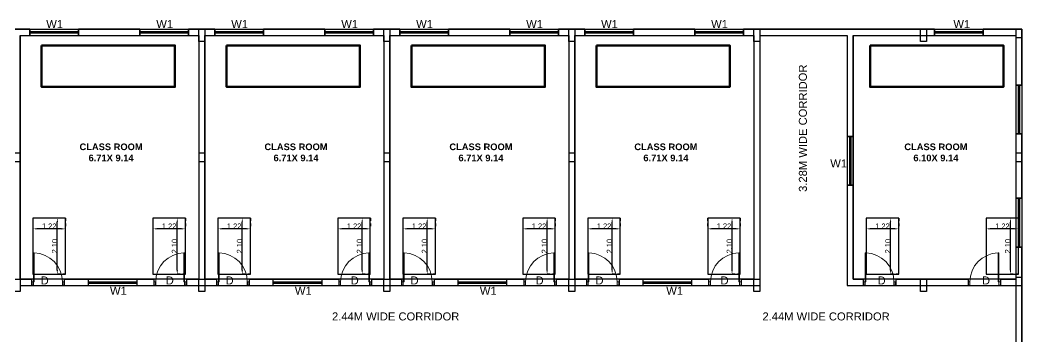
# Model space of a CAD drawing. Header units: metres. Extents: x -1744 to -758, y -4183 to -3914.
# Drawn here: x -971.86 to -934.29, y -4145.17 to -4133.29 of the extents above; entities that cross this region are included whole.
import ezdxf

# ---------------------------------------------------------------- set-up
doc = ezdxf.new("R2010")
doc.units = ezdxf.units.M
doc.header["$PDMODE"] = 3
doc.linetypes.add('DOT2', pattern=[0.125, 0, -0.125])
for name, color, linetype in [('A4-RCC CLMN-F', 4, 'Continuous'), ('BLK_1_FLR_1_BLT_UP_AREA', 18, 'Continuous'), ('BLK_1_FLR_1_REGULAR_ROOM_1', 2, 'Continuous'), ('DOOR_OPEN', 180, 'Continuous'), ('TEXT', 7, 'Continuous'), ('TEXT NOTES', 200, 'Continuous'), ('WALL', 7, 'Continuous'), ('WINDOW', 215, 'Continuous')]:
    doc.layers.add(name, color=color, linetype=linetype)
for name, color, linetype, lineweight in [('A_---WALLS', 255, 'Continuous', 30), ('BLK_1_FLR_1_ROOM_1_LIGHT_VENTILATION_1', 232, 'Continuous', 0), ('DOOR', 11, 'Continuous', 18)]:
    doc.layers.add(name, color=color, linetype=linetype, lineweight=lineweight)
doc.styles.add('KK', font='arial.ttf', dxfattribs={"width": 0.75})
doc.styles.get("Standard").update_dxf_attribs({"font": 'arial.ttf'})
doc.styles.add('TITLE', font='arialbd.ttf')
doc.dimstyles.new('ISO-25', dxfattribs={"dimscale": 0, "dimtxt": 0.23, "dimasz": 0.15, "dimexe": 1.25, "dimexo": 0.625, "dimgap": 0, "dimtad": 0, "dimzin": 1, "dimdsep": 46, "dimtxsty": 'Standard', "dimblk": 'OBLIQUE', "dimcen": 0, "dimse1": 1, "dimse2": 1, "dimclrd": 256, "dimclrt": 256, "dimadec": 0, "dimazin": 2, "dimtfac": 1, "dimtix": 1, "dimtofl": 0, "dimtmove": 0, "dimatfit": 3, "dimfxl": 0, "dimtolj": 1, "dimarcsym": 0})

# ---------------------------------------------------------------- blocks, each defined once
blk = doc.blocks.new('D-915')
for p, q in [((70, 900), (50, 900)), ((50, 100), (50, 900)), ((70, 100), (70, 900)), ((50, 100), (70, 100))]:
    blk.add_line(p, q)
for points in [[(0, 100), (50, 100), (50, 0), (0, 0)], [(5, 95), (45, 95), (45, 5), (5, 5)], [(850, 100), (900, 100), (900, 0), (850, 0)], [(855, 95), (895, 95), (895, 5), (855, 5)]]:
    blk.add_lwpolyline(points, close=True)
blk.add_arc((50, 100), 800, 359.9791, 88.5704)
blk = doc.blocks.new('A$C1C9B1590')
at = {"layer": 'A4-RCC CLMN-F'}
for points in [[(640.334, 49.33), (640.563, 49.33), (640.563, 48.873), (640.334, 48.873)], [(647.268, 49.33), (647.497, 49.33), (647.497, 48.873), (647.268, 48.873)], [(654.202, 49.33), (654.431, 49.33), (654.431, 48.873), (654.202, 48.873)], [(661.137, 49.33), (661.365, 49.33), (661.365, 48.873), (661.137, 48.873)], [(633.4, 39.958), (633.628, 39.958), (633.628, 39.501), (633.4, 39.501)], [(640.334, 39.958), (640.563, 39.958), (640.563, 39.501), (640.334, 39.501)], [(647.268, 39.958), (647.497, 39.958), (647.497, 39.501), (647.268, 39.501)], [(654.202, 39.958), (654.431, 39.958), (654.431, 39.501), (654.202, 39.501)], [(661.137, 39.958), (661.365, 39.958), (661.365, 39.501), (661.137, 39.501)], [(667.385, 39.958), (667.614, 39.958), (667.614, 39.501), (667.385, 39.501)]]:
    blk.add_lwpolyline(points, close=True, dxfattribs=at)
for points in [[(667.614, 49.33), (667.614, 48.873), (667.385, 48.873), (667.385, 49.33)], [(670.966, 49.026), (671.195, 49.026), (671.195, 49.33), (670.966, 49.33), (670.966, 49.026)], [(633.4, 44.377), (633.628, 44.377), (633.628, 44.682), (633.4, 44.682), (633.4, 44.377)], [(640.334, 44.377), (640.563, 44.377), (640.563, 44.682), (640.334, 44.682), (640.334, 44.377)], [(647.268, 44.377), (647.497, 44.377), (647.497, 44.682), (647.268, 44.682), (647.268, 44.377)], [(654.202, 44.377), (654.431, 44.377), (654.431, 44.682), (654.202, 44.682), (654.202, 44.377)], [(670.966, 39.724), (671.195, 39.724), (671.195, 40.029), (670.966, 40.029), (670.966, 39.724)]]:
    blk.add_lwpolyline(points, dxfattribs=at)
at = {"layer": 'A_---WALLS'}
for p, q in [((632.587, 49.33), (633.996, 49.33)), ((635.825, 49.33), (638.122, 49.33)), ((639.951, 49.33), (640.93, 49.33)), ((642.759, 49.33), (645.056, 49.33)), ((646.885, 49.33), (647.864, 49.33)), ((649.693, 49.33), (651.99, 49.33)), ((653.819, 49.33), (654.799, 49.33)), ((656.627, 49.33), (658.925, 49.33)), ((660.753, 49.33), (661.137, 49.33)), ((661.137, 49.33), (667.916, 49.33)), ((669.067, 49.33), (671.195, 49.33)), ((671.195, 49.33), (671.195, 47.235)), ((633.628, 49.102), (633.628, 39.958)), ((633.628, 49.102), (633.628, 39.958)), ((633.628, 49.102), (633.996, 49.102)), ((635.825, 49.102), (638.122, 49.102)), ((639.951, 49.102), (640.334, 49.102)), ((640.334, 49.102), (640.334, 39.958)), ((640.334, 49.102), (640.334, 39.958)), ((640.563, 49.102), (640.93, 49.102)), ((640.563, 49.102), (640.563, 39.958)), ((640.563, 49.102), (640.563, 39.958)), ((642.759, 49.102), (645.056, 49.102)), ((646.885, 49.102), (647.268, 49.102)), ((647.268, 49.102), (647.268, 39.958)), ((647.268, 49.102), (647.268, 39.958)), ((647.497, 49.102), (647.497, 39.958)), ((647.497, 49.102), (647.497, 39.958)), ((647.497, 49.102), (647.864, 49.102)), ((649.693, 49.102), (651.99, 49.102)), ((653.819, 49.102), (654.202, 49.102)), ((654.202, 49.102), (654.202, 39.958)), ((654.202, 49.102), (654.202, 39.958)), ((654.431, 49.102), (654.431, 39.958)), ((654.431, 49.102), (654.799, 49.102)), ((654.431, 49.102), (654.431, 39.958)), ((656.627, 49.102), (658.925, 49.102)), ((660.753, 49.102), (661.137, 49.102)), ((661.137, 49.102), (661.137, 39.958)), ((661.365, 49.102), (661.365, 39.729)), ((661.365, 49.102), (664.642, 49.102)), ((664.642, 49.102), (664.642, 45.313)), ((664.87, 49.102), (664.87, 45.313)), ((664.87, 49.102), (667.916, 49.102)), ((669.067, 49.102), (670.966, 49.102)), ((670.966, 49.102), (670.966, 47.235)), ((670.966, 45.406), (670.966, 42.998)), ((671.195, 45.406), (671.195, 42.998)), ((664.642, 43.484), (664.642, 39.729)), ((664.87, 43.484), (664.87, 39.958)), ((670.966, 41.169), (670.966, 39.958)), ((671.195, 41.169), (671.195, 39.729)), ((633.628, 39.958), (634.063, 39.958)), ((634.063, 39.958), (634.063, 39.729)), ((635.284, 39.958), (636.177, 39.958)), ((635.284, 39.958), (635.284, 39.729)), ((638.006, 39.958), (638.645, 39.958)), ((638.645, 39.958), (638.645, 39.729)), ((639.867, 39.958), (639.867, 39.729)), ((639.867, 39.958), (640.334, 39.958)), ((640.563, 39.958), (640.997, 39.958)), ((640.997, 39.958), (640.997, 39.729)), ((642.219, 39.958), (642.219, 39.729)), ((642.219, 39.958), (643.111, 39.958)), ((644.94, 39.958), (645.579, 39.958)), ((645.579, 39.958), (645.579, 39.729)), ((646.801, 39.958), (647.268, 39.958)), ((646.801, 39.958), (646.801, 39.729)), ((647.497, 39.958), (647.931, 39.958)), ((647.931, 39.958), (647.931, 39.729)), ((649.153, 39.958), (650.045, 39.958)), ((649.153, 39.958), (649.153, 39.729)), ((651.874, 39.958), (652.513, 39.958)), ((652.513, 39.958), (652.513, 39.729)), ((653.735, 39.958), (654.202, 39.958)), ((653.735, 39.958), (653.735, 39.729)), ((654.431, 39.958), (654.865, 39.958)), ((654.865, 39.958), (654.865, 39.729)), ((656.087, 39.958), (656.979, 39.958)), ((656.087, 39.958), (656.087, 39.729)), ((658.808, 39.958), (659.447, 39.958)), ((659.447, 39.958), (659.447, 39.729)), ((660.669, 39.958), (660.669, 39.729)), ((660.669, 39.958), (661.137, 39.958)), ((664.87, 39.958), (665.244, 39.958)), ((665.244, 39.958), (665.244, 39.729)), ((666.464, 39.958), (669.174, 39.958)), ((666.464, 39.958), (666.464, 39.729)), ((669.174, 39.958), (669.174, 39.729)), ((670.393, 39.958), (670.966, 39.958)), ((670.393, 39.958), (670.393, 39.729)), ((633.628, 39.729), (661.365, 39.729)), ((660.94, 39.729), (661.365, 39.729)), ((664.642, 39.729), (665.244, 39.729)), ((665.244, 39.729), (671.195, 39.729)), ((670.966, 39.729), (670.966, 37.291)), ((671.195, 39.729), (671.195, 37.291))]:
    blk.add_line(p, q, dxfattribs=at)
for points in [[(633.996, 49.33), (632.587, 49.33)], [(638.122, 49.33), (635.825, 49.33)], [(640.93, 49.33), (639.951, 49.33)], [(645.056, 49.33), (642.759, 49.33)], [(647.864, 49.33), (646.885, 49.33)], [(651.99, 49.33), (649.693, 49.33)], [(654.799, 49.33), (653.819, 49.33)], [(658.925, 49.33), (656.627, 49.33)], [(667.916, 49.33), (660.753, 49.33)], [(671.195, 47.235), (671.195, 49.33), (669.745, 49.33)], [(671.195, 42.998), (671.195, 45.406)], [(670.966, 44.377), (671.195, 44.377), (671.195, 44.682), (670.966, 44.682), (670.966, 44.377)], [(671.195, 35.838), (671.195, 41.169)]]:
    blk.add_lwpolyline(points, dxfattribs=at)
at = {"layer": 'WINDOW', "linetype": 'Continuous'}
for p, q in [((633.996, 49.102), (633.996, 49.33)), ((633.996, 49.33), (633.996, 49.102)), ((633.996, 49.33), (635.825, 49.33)), ((633.996, 49.241), (635.825, 49.241)), ((633.996, 49.241), (635.825, 49.241)), ((635.825, 49.102), (635.825, 49.33)), ((635.825, 49.33), (635.825, 49.102)), ((638.122, 49.102), (638.122, 49.33)), ((638.122, 49.33), (638.122, 49.102)), ((638.122, 49.33), (639.951, 49.33)), ((638.122, 49.241), (639.951, 49.241)), ((638.122, 49.241), (639.951, 49.241)), ((639.951, 49.102), (639.951, 49.33)), ((639.951, 49.33), (639.951, 49.102)), ((640.93, 49.33), (640.93, 49.102)), ((640.93, 49.102), (640.93, 49.33)), ((640.93, 49.33), (642.759, 49.33)), ((640.93, 49.241), (642.759, 49.241)), ((640.93, 49.241), (642.759, 49.241)), ((642.759, 49.102), (642.759, 49.33)), ((642.759, 49.33), (642.759, 49.102)), ((645.056, 49.102), (645.056, 49.33)), ((645.056, 49.33), (645.056, 49.102)), ((645.056, 49.33), (646.885, 49.33)), ((645.056, 49.241), (646.885, 49.241)), ((645.056, 49.241), (646.885, 49.241)), ((646.885, 49.33), (646.885, 49.102)), ((646.885, 49.102), (646.885, 49.33)), ((647.864, 49.33), (647.864, 49.102)), ((647.864, 49.33), (649.693, 49.33)), ((647.864, 49.102), (647.864, 49.33)), ((647.864, 49.241), (649.693, 49.241)), ((647.864, 49.241), (649.693, 49.241)), ((649.693, 49.102), (649.693, 49.33)), ((649.693, 49.33), (649.693, 49.102)), ((651.99, 49.102), (651.99, 49.33)), ((651.99, 49.33), (653.819, 49.33)), ((651.99, 49.33), (651.99, 49.102)), ((651.99, 49.241), (653.819, 49.241)), ((651.99, 49.241), (653.819, 49.241)), ((653.819, 49.33), (653.819, 49.102)), ((653.819, 49.102), (653.819, 49.33)), ((654.799, 49.33), (656.627, 49.33)), ((654.799, 49.102), (654.799, 49.33)), ((654.799, 49.33), (654.799, 49.102)), ((654.799, 49.241), (656.627, 49.241)), ((654.799, 49.241), (656.627, 49.241)), ((656.627, 49.102), (656.627, 49.33)), ((656.627, 49.33), (656.627, 49.102)), ((658.925, 49.102), (658.925, 49.33)), ((658.925, 49.33), (658.925, 49.102)), ((658.925, 49.33), (660.753, 49.33)), ((658.925, 49.241), (660.753, 49.241)), ((658.925, 49.241), (660.753, 49.241)), ((660.753, 49.102), (660.753, 49.33)), ((660.753, 49.33), (660.753, 49.102)), ((667.916, 49.102), (667.916, 49.33)), ((667.916, 49.33), (667.916, 49.102)), ((667.916, 49.33), (669.745, 49.33)), ((667.916, 49.241), (669.745, 49.241)), ((667.916, 49.241), (669.745, 49.241)), ((669.745, 49.102), (669.745, 49.33)), ((669.745, 49.33), (669.745, 49.102)), ((633.996, 49.191), (635.825, 49.191)), ((633.996, 49.191), (635.825, 49.191)), ((633.996, 49.102), (635.825, 49.102)), ((638.122, 49.191), (639.951, 49.191)), ((638.122, 49.191), (639.951, 49.191)), ((638.122, 49.102), (639.951, 49.102)), ((640.93, 49.191), (642.759, 49.191)), ((640.93, 49.191), (642.759, 49.191)), ((640.93, 49.102), (642.759, 49.102)), ((645.056, 49.191), (646.885, 49.191)), ((645.056, 49.191), (646.885, 49.191)), ((645.056, 49.102), (646.885, 49.102)), ((647.864, 49.191), (649.693, 49.191)), ((647.864, 49.191), (649.693, 49.191)), ((647.864, 49.102), (649.693, 49.102)), ((651.99, 49.191), (653.819, 49.191)), ((651.99, 49.191), (653.819, 49.191)), ((651.99, 49.102), (653.819, 49.102)), ((654.799, 49.191), (656.627, 49.191)), ((654.799, 49.191), (656.627, 49.191)), ((654.799, 49.102), (656.627, 49.102)), ((658.925, 49.191), (660.753, 49.191)), ((658.925, 49.191), (660.753, 49.191)), ((658.925, 49.102), (660.753, 49.102)), ((667.916, 49.191), (669.745, 49.191)), ((667.916, 49.191), (669.745, 49.191)), ((667.916, 49.102), (669.745, 49.102)), ((670.966, 47.235), (671.195, 47.235)), ((671.195, 47.235), (670.966, 47.235)), ((670.966, 47.235), (670.966, 45.406)), ((671.055, 47.235), (671.055, 45.406)), ((671.055, 47.235), (671.055, 45.406)), ((671.106, 47.235), (671.106, 45.406)), ((671.106, 47.235), (671.106, 45.406)), ((671.195, 47.235), (671.195, 45.406)), ((664.87, 45.313), (664.642, 45.313)), ((664.642, 45.313), (664.87, 45.313)), ((664.642, 45.313), (664.642, 43.484)), ((664.731, 45.313), (664.731, 43.484)), ((664.731, 45.313), (664.731, 43.484)), ((664.782, 45.313), (664.782, 43.484)), ((664.782, 45.313), (664.782, 43.484)), ((664.87, 45.313), (664.87, 43.484)), ((670.966, 45.406), (671.195, 45.406)), ((671.195, 45.406), (670.966, 45.406)), ((664.87, 43.484), (664.642, 43.484)), ((664.642, 43.484), (664.87, 43.484)), ((670.966, 42.998), (671.195, 42.998)), ((671.195, 42.998), (670.966, 42.998)), ((670.966, 42.998), (670.966, 41.169)), ((671.055, 42.998), (671.055, 41.169)), ((671.055, 42.998), (671.055, 41.169)), ((671.106, 42.998), (671.106, 41.169)), ((671.106, 42.998), (671.106, 41.169)), ((671.195, 42.998), (671.195, 41.169)), ((671.195, 41.169), (670.966, 41.169)), ((670.966, 41.169), (671.195, 41.169)), ((636.177, 39.958), (636.177, 39.729)), ((636.177, 39.958), (636.177, 39.729)), ((636.177, 39.958), (638.006, 39.958)), ((636.177, 39.869), (638.006, 39.869)), ((636.177, 39.869), (638.006, 39.869)), ((638.006, 39.958), (638.006, 39.729)), ((638.006, 39.958), (638.006, 39.729)), ((643.111, 39.958), (643.111, 39.729)), ((643.111, 39.958), (644.94, 39.958)), ((643.111, 39.958), (643.111, 39.729)), ((643.111, 39.869), (644.94, 39.869)), ((643.111, 39.869), (644.94, 39.869)), ((644.94, 39.958), (644.94, 39.729)), ((644.94, 39.958), (644.94, 39.729)), ((650.045, 39.958), (650.045, 39.729)), ((650.045, 39.958), (651.874, 39.958)), ((650.045, 39.958), (650.045, 39.729)), ((650.045, 39.869), (651.874, 39.869)), ((650.045, 39.869), (651.874, 39.869)), ((651.874, 39.958), (651.874, 39.729)), ((651.874, 39.958), (651.874, 39.729)), ((656.979, 39.958), (656.979, 39.729)), ((656.979, 39.958), (656.979, 39.729)), ((656.979, 39.958), (658.808, 39.958)), ((656.979, 39.869), (658.808, 39.869)), ((656.979, 39.869), (658.808, 39.869)), ((658.808, 39.958), (658.808, 39.729)), ((658.808, 39.958), (658.808, 39.729)), ((636.177, 39.818), (638.006, 39.818)), ((636.177, 39.818), (638.006, 39.818)), ((636.177, 39.729), (638.006, 39.729)), ((643.111, 39.818), (644.94, 39.818)), ((643.111, 39.818), (644.94, 39.818)), ((643.111, 39.729), (644.94, 39.729)), ((650.045, 39.818), (651.874, 39.818)), ((650.045, 39.818), (651.874, 39.818)), ((650.045, 39.729), (651.874, 39.729)), ((656.979, 39.818), (658.808, 39.818)), ((656.979, 39.818), (658.808, 39.818)), ((656.979, 39.729), (658.808, 39.729))]:
    blk.add_line(p, q, dxfattribs=at)
at = {"layer": 'DOOR', "xscale": 0.001354666666666, "yscale": 0.001354666666666, "zscale": 0.001354666666666}
for p in [(634.063, 39.729), (640.997, 39.729), (647.931, 39.729), (654.865, 39.729), (665.244, 39.729)]:
    blk.add_blockref('D-915', p, dxfattribs=at)
at = {"layer": 'DOOR', "xscale": -0.001354666666666, "yscale": 0.001354666666666, "zscale": 0.001354666666666, "rotation": 7.15959292e-08}
for p in [(639.867, 39.729), (646.801, 39.729), (653.735, 39.729), (660.669, 39.729), (670.393, 39.729)]:
    blk.add_blockref('D-915', p, dxfattribs=at)
at = {"layer": 'TEXT', "char_height": 0.25, "width": 6.85278, "attachment_point": 5, "style": 'TITLE'}
for s, insert in [('\\A1;CLASS ROOM\\P6.71X 9.14', (637.042, 44.714)), ('\\A1;CLASS ROOM\\P6.71X 9.14', (643.976, 44.714)), ('\\A1;CLASS ROOM\\P6.71X 9.14', (650.91, 44.714)), ('\\A1;CLASS ROOM\\P6.71X 9.14', (657.844, 44.714)), ('\\A1;CLASS ROOM\\P6.10X 9.14', (667.968, 44.714))]:
    blk.add_mtext(s, dxfattribs=dict(at, insert=insert))
at = {"layer": 'TEXT NOTES', "style": 'KK'}
for s, p in [('W1', (634.612, 49.376)), ('W1', (638.738, 49.376)), ('W1', (641.547, 49.376)), ('W1', (645.673, 49.376)), ('W1', (648.481, 49.376)), ('W1', (652.607, 49.376)), ('W1', (655.415, 49.376)), ('W1', (659.541, 49.376)), ('W1', (668.624, 49.376)), ('W1', (664.008, 44.151)), ('D', (634.401, 39.765)), ('D', (639.091, 39.765)), ('D', (641.336, 39.765)), ('D', (646.025, 39.765)), ('D', (648.27, 39.765)), ('D', (652.959, 39.765)), ('D', (655.204, 39.765)), ('D', (659.893, 39.765)), ('D', (665.783, 39.765)), ('D', (669.696, 39.765)), ('W1', (637, 39.379)), ('W1', (643.934, 39.379)), ('W1', (650.869, 39.379)), ('W1', (657.858, 39.379)), ('2.44M WIDE CORRIDOR', (645.326, 38.417)), ('2.44M WIDE CORRIDOR', (661.464, 38.417))]:
    blk.add_text(s, height=0.3, dxfattribs=at).set_placement(p)
blk.add_text('3.28M WIDE CORRIDOR', height=0.3, rotation=90, dxfattribs=at).set_placement((663.13, 43.235))
blk = doc.blocks.new('*D627')
at = {"layer": 'DEFPOINTS', "color": 0, "ltscale": 0.1}
for p in [(-971.376, -4140.712), (-970.156, -4140.712), (-971.376, -4141.113)]:
    blk.add_point(p, dxfattribs=at)
at = {"layer": 'DOOR_OPEN', "color": 1, "linetype": 'DOT2', "ltscale": 0.1}
for p, q in [((-971.376, -4140.712), (-971.376, -4141.113)), ((-970.156, -4140.712), (-970.156, -4141.113))]:
    blk.add_line(p, q, dxfattribs=at)
at = {"layer": 'DOOR_OPEN', "color": 1, "ltscale": 0.1}
blk.add_line((-970.306, -4141.113), (-971.226, -4141.113), dxfattribs=at)
for points in [[(-971.226, -4141.088), (-971.226, -4141.138), (-971.376, -4141.113)], [(-970.306, -4141.088), (-970.306, -4141.138), (-970.156, -4141.113)]]:
    blk.add_solid(points, dxfattribs=at)
at = {"layer": 'DOOR_OPEN', "color": 1, "ltscale": 0.1, "insert": (-970.766, -4141.013), "char_height": 0.2, "attachment_point": 5}
blk.add_mtext('\\A1;1.22', dxfattribs=at)
blk = doc.blocks.new('*D628')
at = {"layer": 'DEFPOINTS', "color": 0, "ltscale": 0.1}
for p in [(-970.462, -4140.712), (-970.156, -4140.712), (-970.156, -4142.812)]:
    blk.add_point(p, dxfattribs=at)
at = {"layer": 'DOOR_OPEN', "color": 2, "linetype": 'DOT2', "ltscale": 0.1}
for p, q in [((-970.156, -4140.712), (-970.462, -4140.712)), ((-970.156, -4142.812), (-970.462, -4142.812))]:
    blk.add_line(p, q, dxfattribs=at)
at = {"layer": 'DOOR_OPEN', "color": 2, "ltscale": 0.1}
blk.add_line((-970.462, -4142.662), (-970.462, -4140.862), dxfattribs=at)
for points in [[(-970.487, -4140.862), (-970.437, -4140.862), (-970.462, -4140.712)], [(-970.487, -4142.662), (-970.437, -4142.662), (-970.462, -4142.812)]]:
    blk.add_solid(points, dxfattribs=at)
at = {"layer": 'DOOR_OPEN', "color": 2, "ltscale": 0.1, "insert": (-970.564, -4141.762), "char_height": 0.2, "attachment_point": 5, "rotation": 90}
blk.add_mtext('\\A1;2.10', dxfattribs=at)
blk = doc.blocks.new('*D629')
at = {"layer": 'DEFPOINTS', "color": 0, "ltscale": 0.1}
for p in [(-966.88, -4140.712), (-965.66, -4140.712), (-966.88, -4141.113)]:
    blk.add_point(p, dxfattribs=at)
at = {"layer": 'DOOR_OPEN', "color": 1, "linetype": 'DOT2', "ltscale": 0.1}
for p, q in [((-966.88, -4140.712), (-966.88, -4141.113)), ((-965.66, -4140.712), (-965.66, -4141.113))]:
    blk.add_line(p, q, dxfattribs=at)
at = {"layer": 'DOOR_OPEN', "color": 1, "ltscale": 0.1}
blk.add_line((-965.81, -4141.113), (-966.73, -4141.113), dxfattribs=at)
for points in [[(-966.73, -4141.088), (-966.73, -4141.138), (-966.88, -4141.113)], [(-965.81, -4141.088), (-965.81, -4141.138), (-965.66, -4141.113)]]:
    blk.add_solid(points, dxfattribs=at)
at = {"layer": 'DOOR_OPEN', "color": 1, "ltscale": 0.1, "insert": (-966.27, -4141.013), "char_height": 0.2, "attachment_point": 5}
blk.add_mtext('\\A1;1.22', dxfattribs=at)
blk = doc.blocks.new('*D630')
at = {"layer": 'DEFPOINTS', "color": 0, "ltscale": 0.1}
for p in [(-965.966, -4140.712), (-965.66, -4140.712), (-965.66, -4142.812)]:
    blk.add_point(p, dxfattribs=at)
at = {"layer": 'DOOR_OPEN', "color": 2, "linetype": 'DOT2', "ltscale": 0.1}
for p, q in [((-965.66, -4140.712), (-965.966, -4140.712)), ((-965.66, -4142.812), (-965.966, -4142.812))]:
    blk.add_line(p, q, dxfattribs=at)
at = {"layer": 'DOOR_OPEN', "color": 2, "ltscale": 0.1}
blk.add_line((-965.966, -4142.662), (-965.966, -4140.862), dxfattribs=at)
for points in [[(-965.991, -4140.862), (-965.941, -4140.862), (-965.966, -4140.712)], [(-965.991, -4142.662), (-965.941, -4142.662), (-965.966, -4142.812)]]:
    blk.add_solid(points, dxfattribs=at)
at = {"layer": 'DOOR_OPEN', "color": 2, "ltscale": 0.1, "insert": (-966.069, -4141.762), "char_height": 0.2, "attachment_point": 5, "rotation": 90}
blk.add_mtext('\\A1;2.10', dxfattribs=at)
blk = doc.blocks.new('*D631')
at = {"layer": 'DEFPOINTS', "color": 0, "ltscale": 0.1}
for p in [(-964.442, -4140.712), (-963.222, -4140.712), (-964.442, -4141.113)]:
    blk.add_point(p, dxfattribs=at)
at = {"layer": 'DOOR_OPEN', "color": 1, "linetype": 'DOT2', "ltscale": 0.1}
for p, q in [((-964.442, -4140.712), (-964.442, -4141.113)), ((-963.222, -4140.712), (-963.222, -4141.113))]:
    blk.add_line(p, q, dxfattribs=at)
at = {"layer": 'DOOR_OPEN', "color": 1, "ltscale": 0.1}
blk.add_line((-963.372, -4141.113), (-964.292, -4141.113), dxfattribs=at)
for points in [[(-964.292, -4141.088), (-964.292, -4141.138), (-964.442, -4141.113)], [(-963.372, -4141.088), (-963.372, -4141.138), (-963.222, -4141.113)]]:
    blk.add_solid(points, dxfattribs=at)
at = {"layer": 'DOOR_OPEN', "color": 1, "ltscale": 0.1, "insert": (-963.832, -4141.013), "char_height": 0.2, "attachment_point": 5}
blk.add_mtext('\\A1;1.22', dxfattribs=at)
blk = doc.blocks.new('*D632')
at = {"layer": 'DEFPOINTS', "color": 0, "ltscale": 0.1}
for p in [(-963.528, -4140.712), (-963.222, -4140.712), (-963.222, -4142.812)]:
    blk.add_point(p, dxfattribs=at)
at = {"layer": 'DOOR_OPEN', "color": 2, "linetype": 'DOT2', "ltscale": 0.1}
for p, q in [((-963.222, -4140.712), (-963.528, -4140.712)), ((-963.222, -4142.812), (-963.528, -4142.812))]:
    blk.add_line(p, q, dxfattribs=at)
at = {"layer": 'DOOR_OPEN', "color": 2, "ltscale": 0.1}
blk.add_line((-963.528, -4142.662), (-963.528, -4140.862), dxfattribs=at)
for points in [[(-963.553, -4140.862), (-963.503, -4140.862), (-963.528, -4140.712)], [(-963.553, -4142.662), (-963.503, -4142.662), (-963.528, -4142.812)]]:
    blk.add_solid(points, dxfattribs=at)
at = {"layer": 'DOOR_OPEN', "color": 2, "ltscale": 0.1, "insert": (-963.63, -4141.762), "char_height": 0.2, "attachment_point": 5, "rotation": 90}
blk.add_mtext('\\A1;2.10', dxfattribs=at)
blk = doc.blocks.new('*D633')
at = {"layer": 'DEFPOINTS', "color": 0, "ltscale": 0.1}
for p in [(-959.946, -4140.712), (-958.726, -4140.712), (-959.946, -4141.113)]:
    blk.add_point(p, dxfattribs=at)
at = {"layer": 'DOOR_OPEN', "color": 1, "linetype": 'DOT2', "ltscale": 0.1}
for p, q in [((-959.946, -4140.712), (-959.946, -4141.113)), ((-958.726, -4140.712), (-958.726, -4141.113))]:
    blk.add_line(p, q, dxfattribs=at)
at = {"layer": 'DOOR_OPEN', "color": 1, "ltscale": 0.1}
blk.add_line((-958.876, -4141.113), (-959.796, -4141.113), dxfattribs=at)
for points in [[(-959.796, -4141.088), (-959.796, -4141.138), (-959.946, -4141.113)], [(-958.876, -4141.088), (-958.876, -4141.138), (-958.726, -4141.113)]]:
    blk.add_solid(points, dxfattribs=at)
at = {"layer": 'DOOR_OPEN', "color": 1, "ltscale": 0.1, "insert": (-959.336, -4141.013), "char_height": 0.2, "attachment_point": 5}
blk.add_mtext('\\A1;1.22', dxfattribs=at)
blk = doc.blocks.new('*D634')
at = {"layer": 'DEFPOINTS', "color": 0, "ltscale": 0.1}
for p in [(-959.032, -4140.712), (-958.726, -4140.712), (-958.726, -4142.812)]:
    blk.add_point(p, dxfattribs=at)
at = {"layer": 'DOOR_OPEN', "color": 2, "linetype": 'DOT2', "ltscale": 0.1}
for p, q in [((-958.726, -4140.712), (-959.032, -4140.712)), ((-958.726, -4142.812), (-959.032, -4142.812))]:
    blk.add_line(p, q, dxfattribs=at)
at = {"layer": 'DOOR_OPEN', "color": 2, "ltscale": 0.1}
blk.add_line((-959.032, -4142.662), (-959.032, -4140.862), dxfattribs=at)
for points in [[(-959.057, -4140.862), (-959.007, -4140.862), (-959.032, -4140.712)], [(-959.057, -4142.662), (-959.007, -4142.662), (-959.032, -4142.812)]]:
    blk.add_solid(points, dxfattribs=at)
at = {"layer": 'DOOR_OPEN', "color": 2, "ltscale": 0.1, "insert": (-959.134, -4141.762), "char_height": 0.2, "attachment_point": 5, "rotation": 90}
blk.add_mtext('\\A1;2.10', dxfattribs=at)
blk = doc.blocks.new('*D635')
at = {"layer": 'DEFPOINTS', "color": 0, "ltscale": 0.1}
for p in [(-957.507, -4140.712), (-956.287, -4140.712), (-957.507, -4141.113)]:
    blk.add_point(p, dxfattribs=at)
at = {"layer": 'DOOR_OPEN', "color": 1, "linetype": 'DOT2', "ltscale": 0.1}
for p, q in [((-957.507, -4140.712), (-957.507, -4141.113)), ((-956.287, -4140.712), (-956.287, -4141.113))]:
    blk.add_line(p, q, dxfattribs=at)
at = {"layer": 'DOOR_OPEN', "color": 1, "ltscale": 0.1}
blk.add_line((-956.437, -4141.113), (-957.357, -4141.113), dxfattribs=at)
for points in [[(-957.357, -4141.088), (-957.357, -4141.138), (-957.507, -4141.113)], [(-956.437, -4141.088), (-956.437, -4141.138), (-956.287, -4141.113)]]:
    blk.add_solid(points, dxfattribs=at)
at = {"layer": 'DOOR_OPEN', "color": 1, "ltscale": 0.1, "insert": (-956.897, -4141.013), "char_height": 0.2, "attachment_point": 5}
blk.add_mtext('\\A1;1.22', dxfattribs=at)
blk = doc.blocks.new('*D636')
at = {"layer": 'DEFPOINTS', "color": 0, "ltscale": 0.1}
for p in [(-956.594, -4140.712), (-956.287, -4140.712), (-956.287, -4142.812)]:
    blk.add_point(p, dxfattribs=at)
at = {"layer": 'DOOR_OPEN', "color": 2, "linetype": 'DOT2', "ltscale": 0.1}
for p, q in [((-956.287, -4140.712), (-956.594, -4140.712)), ((-956.287, -4142.812), (-956.594, -4142.812))]:
    blk.add_line(p, q, dxfattribs=at)
at = {"layer": 'DOOR_OPEN', "color": 2, "ltscale": 0.1}
blk.add_line((-956.594, -4142.662), (-956.594, -4140.862), dxfattribs=at)
for points in [[(-956.619, -4140.862), (-956.569, -4140.862), (-956.594, -4140.712)], [(-956.619, -4142.662), (-956.569, -4142.662), (-956.594, -4142.812)]]:
    blk.add_solid(points, dxfattribs=at)
at = {"layer": 'DOOR_OPEN', "color": 2, "ltscale": 0.1, "insert": (-956.696, -4141.762), "char_height": 0.2, "attachment_point": 5, "rotation": 90}
blk.add_mtext('\\A1;2.10', dxfattribs=at)
blk = doc.blocks.new('*D637')
at = {"layer": 'DEFPOINTS', "color": 0, "ltscale": 0.1}
for p in [(-953.012, -4140.712), (-951.792, -4140.712), (-953.012, -4141.113)]:
    blk.add_point(p, dxfattribs=at)
at = {"layer": 'DOOR_OPEN', "color": 1, "linetype": 'DOT2', "ltscale": 0.1}
for p, q in [((-953.012, -4140.712), (-953.012, -4141.113)), ((-951.792, -4140.712), (-951.792, -4141.113))]:
    blk.add_line(p, q, dxfattribs=at)
at = {"layer": 'DOOR_OPEN', "color": 1, "ltscale": 0.1}
blk.add_line((-951.942, -4141.113), (-952.862, -4141.113), dxfattribs=at)
for points in [[(-952.862, -4141.088), (-952.862, -4141.138), (-953.012, -4141.113)], [(-951.942, -4141.088), (-951.942, -4141.138), (-951.792, -4141.113)]]:
    blk.add_solid(points, dxfattribs=at)
at = {"layer": 'DOOR_OPEN', "color": 1, "ltscale": 0.1, "insert": (-952.402, -4141.013), "char_height": 0.2, "attachment_point": 5}
blk.add_mtext('\\A1;1.22', dxfattribs=at)
blk = doc.blocks.new('*D638')
at = {"layer": 'DEFPOINTS', "color": 0, "ltscale": 0.1}
for p in [(-952.098, -4140.712), (-951.792, -4140.712), (-951.792, -4142.812)]:
    blk.add_point(p, dxfattribs=at)
at = {"layer": 'DOOR_OPEN', "color": 2, "linetype": 'DOT2', "ltscale": 0.1}
for p, q in [((-951.792, -4140.712), (-952.098, -4140.712)), ((-951.792, -4142.812), (-952.098, -4142.812))]:
    blk.add_line(p, q, dxfattribs=at)
at = {"layer": 'DOOR_OPEN', "color": 2, "ltscale": 0.1}
blk.add_line((-952.098, -4142.662), (-952.098, -4140.862), dxfattribs=at)
for points in [[(-952.123, -4140.862), (-952.073, -4140.862), (-952.098, -4140.712)], [(-952.123, -4142.662), (-952.073, -4142.662), (-952.098, -4142.812)]]:
    blk.add_solid(points, dxfattribs=at)
at = {"layer": 'DOOR_OPEN', "color": 2, "ltscale": 0.1, "insert": (-952.2, -4141.762), "char_height": 0.2, "attachment_point": 5, "rotation": 90}
blk.add_mtext('\\A1;2.10', dxfattribs=at)
blk = doc.blocks.new('*D639')
at = {"layer": 'DEFPOINTS', "color": 0, "ltscale": 0.1}
for p in [(-950.573, -4140.712), (-949.353, -4140.712), (-950.573, -4141.113)]:
    blk.add_point(p, dxfattribs=at)
at = {"layer": 'DOOR_OPEN', "color": 1, "linetype": 'DOT2', "ltscale": 0.1}
for p, q in [((-950.573, -4140.712), (-950.573, -4141.113)), ((-949.353, -4140.712), (-949.353, -4141.113))]:
    blk.add_line(p, q, dxfattribs=at)
at = {"layer": 'DOOR_OPEN', "color": 1, "ltscale": 0.1}
blk.add_line((-949.503, -4141.113), (-950.423, -4141.113), dxfattribs=at)
for points in [[(-950.423, -4141.088), (-950.423, -4141.138), (-950.573, -4141.113)], [(-949.503, -4141.088), (-949.503, -4141.138), (-949.353, -4141.113)]]:
    blk.add_solid(points, dxfattribs=at)
at = {"layer": 'DOOR_OPEN', "color": 1, "ltscale": 0.1, "insert": (-949.963, -4141.013), "char_height": 0.2, "attachment_point": 5}
blk.add_mtext('\\A1;1.22', dxfattribs=at)
blk = doc.blocks.new('*D640')
at = {"layer": 'DEFPOINTS', "color": 0, "ltscale": 0.1}
for p in [(-949.659, -4140.712), (-949.353, -4140.712), (-949.353, -4142.812)]:
    blk.add_point(p, dxfattribs=at)
at = {"layer": 'DOOR_OPEN', "color": 2, "linetype": 'DOT2', "ltscale": 0.1}
for p, q in [((-949.353, -4140.712), (-949.659, -4140.712)), ((-949.353, -4142.812), (-949.659, -4142.812))]:
    blk.add_line(p, q, dxfattribs=at)
at = {"layer": 'DOOR_OPEN', "color": 2, "ltscale": 0.1}
blk.add_line((-949.659, -4142.662), (-949.659, -4140.862), dxfattribs=at)
for points in [[(-949.684, -4140.862), (-949.634, -4140.862), (-949.659, -4140.712)], [(-949.684, -4142.662), (-949.634, -4142.662), (-949.659, -4142.812)]]:
    blk.add_solid(points, dxfattribs=at)
at = {"layer": 'DOOR_OPEN', "color": 2, "ltscale": 0.1, "insert": (-949.761, -4141.762), "char_height": 0.2, "attachment_point": 5, "rotation": 90}
blk.add_mtext('\\A1;2.10', dxfattribs=at)
blk = doc.blocks.new('*D641')
at = {"layer": 'DEFPOINTS', "color": 0, "ltscale": 0.1}
for p in [(-946.078, -4140.712), (-944.858, -4140.712), (-946.078, -4141.113)]:
    blk.add_point(p, dxfattribs=at)
at = {"layer": 'DOOR_OPEN', "color": 1, "linetype": 'DOT2', "ltscale": 0.1}
for p, q in [((-946.078, -4140.712), (-946.078, -4141.113)), ((-944.858, -4140.712), (-944.858, -4141.113))]:
    blk.add_line(p, q, dxfattribs=at)
at = {"layer": 'DOOR_OPEN', "color": 1, "ltscale": 0.1}
blk.add_line((-945.008, -4141.113), (-945.928, -4141.113), dxfattribs=at)
for points in [[(-945.928, -4141.088), (-945.928, -4141.138), (-946.078, -4141.113)], [(-945.008, -4141.088), (-945.008, -4141.138), (-944.858, -4141.113)]]:
    blk.add_solid(points, dxfattribs=at)
at = {"layer": 'DOOR_OPEN', "color": 1, "ltscale": 0.1, "insert": (-945.468, -4141.013), "char_height": 0.2, "attachment_point": 5}
blk.add_mtext('\\A1;1.22', dxfattribs=at)
blk = doc.blocks.new('*D642')
at = {"layer": 'DEFPOINTS', "color": 0, "ltscale": 0.1}
for p in [(-945.164, -4140.712), (-944.858, -4140.712), (-944.858, -4142.812)]:
    blk.add_point(p, dxfattribs=at)
at = {"layer": 'DOOR_OPEN', "color": 2, "linetype": 'DOT2', "ltscale": 0.1}
for p, q in [((-944.858, -4140.712), (-945.164, -4140.712)), ((-944.858, -4142.812), (-945.164, -4142.812))]:
    blk.add_line(p, q, dxfattribs=at)
at = {"layer": 'DOOR_OPEN', "color": 2, "ltscale": 0.1}
blk.add_line((-945.164, -4142.662), (-945.164, -4140.862), dxfattribs=at)
for points in [[(-945.189, -4140.862), (-945.139, -4140.862), (-945.164, -4140.712)], [(-945.189, -4142.662), (-945.139, -4142.662), (-945.164, -4142.812)]]:
    blk.add_solid(points, dxfattribs=at)
at = {"layer": 'DOOR_OPEN', "color": 2, "ltscale": 0.1, "insert": (-945.266, -4141.762), "char_height": 0.2, "attachment_point": 5, "rotation": 90}
blk.add_mtext('\\A1;2.10', dxfattribs=at)
blk = doc.blocks.new('*D643')
at = {"layer": 'DEFPOINTS', "color": 0, "ltscale": 0.1}
for p in [(-940.134, -4140.712), (-938.914, -4140.712), (-940.134, -4141.113)]:
    blk.add_point(p, dxfattribs=at)
at = {"layer": 'DOOR_OPEN', "color": 1, "linetype": 'DOT2', "ltscale": 0.1}
for p, q in [((-940.134, -4140.712), (-940.134, -4141.113)), ((-938.914, -4140.712), (-938.914, -4141.113))]:
    blk.add_line(p, q, dxfattribs=at)
at = {"layer": 'DOOR_OPEN', "color": 1, "ltscale": 0.1}
blk.add_line((-939.064, -4141.113), (-939.984, -4141.113), dxfattribs=at)
for points in [[(-939.984, -4141.088), (-939.984, -4141.138), (-940.134, -4141.113)], [(-939.064, -4141.088), (-939.064, -4141.138), (-938.914, -4141.113)]]:
    blk.add_solid(points, dxfattribs=at)
at = {"layer": 'DOOR_OPEN', "color": 1, "ltscale": 0.1, "insert": (-939.524, -4141.013), "char_height": 0.2, "attachment_point": 5}
blk.add_mtext('\\A1;1.22', dxfattribs=at)
blk = doc.blocks.new('*D644')
at = {"layer": 'DEFPOINTS', "color": 0, "ltscale": 0.1}
for p in [(-939.22, -4140.712), (-938.914, -4140.712), (-938.914, -4142.812)]:
    blk.add_point(p, dxfattribs=at)
at = {"layer": 'DOOR_OPEN', "color": 2, "linetype": 'DOT2', "ltscale": 0.1}
for p, q in [((-938.914, -4140.712), (-939.22, -4140.712)), ((-938.914, -4142.812), (-939.22, -4142.812))]:
    blk.add_line(p, q, dxfattribs=at)
at = {"layer": 'DOOR_OPEN', "color": 2, "ltscale": 0.1}
blk.add_line((-939.22, -4142.662), (-939.22, -4140.862), dxfattribs=at)
for points in [[(-939.245, -4140.862), (-939.195, -4140.862), (-939.22, -4140.712)], [(-939.245, -4142.662), (-939.195, -4142.662), (-939.22, -4142.812)]]:
    blk.add_solid(points, dxfattribs=at)
at = {"layer": 'DOOR_OPEN', "color": 2, "ltscale": 0.1, "insert": (-939.322, -4141.762), "char_height": 0.2, "attachment_point": 5, "rotation": 90}
blk.add_mtext('\\A1;2.10', dxfattribs=at)
blk = doc.blocks.new('*D645')
at = {"layer": 'DEFPOINTS', "color": 0, "ltscale": 0.1}
for p in [(-935.638, -4140.712), (-934.418, -4140.712), (-935.638, -4141.113)]:
    blk.add_point(p, dxfattribs=at)
at = {"layer": 'DOOR_OPEN', "color": 1, "linetype": 'DOT2', "ltscale": 0.1}
for p, q in [((-935.638, -4140.712), (-935.638, -4141.113)), ((-934.418, -4140.712), (-934.418, -4141.113))]:
    blk.add_line(p, q, dxfattribs=at)
at = {"layer": 'DOOR_OPEN', "color": 1, "ltscale": 0.1}
blk.add_line((-934.568, -4141.113), (-935.488, -4141.113), dxfattribs=at)
for points in [[(-935.488, -4141.088), (-935.488, -4141.138), (-935.638, -4141.113)], [(-934.568, -4141.088), (-934.568, -4141.138), (-934.418, -4141.113)]]:
    blk.add_solid(points, dxfattribs=at)
at = {"layer": 'DOOR_OPEN', "color": 1, "ltscale": 0.1, "insert": (-935.028, -4141.013), "char_height": 0.2, "attachment_point": 5}
blk.add_mtext('\\A1;1.22', dxfattribs=at)
blk = doc.blocks.new('*D646')
at = {"layer": 'DEFPOINTS', "color": 0, "ltscale": 0.1}
for p in [(-934.724, -4140.712), (-934.418, -4140.712), (-934.418, -4142.812)]:
    blk.add_point(p, dxfattribs=at)
at = {"layer": 'DOOR_OPEN', "color": 2, "linetype": 'DOT2', "ltscale": 0.1}
for p, q in [((-934.418, -4140.712), (-934.724, -4140.712)), ((-934.418, -4142.812), (-934.724, -4142.812))]:
    blk.add_line(p, q, dxfattribs=at)
at = {"layer": 'DOOR_OPEN', "color": 2, "ltscale": 0.1}
blk.add_line((-934.724, -4142.662), (-934.724, -4140.862), dxfattribs=at)
for points in [[(-934.749, -4140.862), (-934.699, -4140.862), (-934.724, -4140.712)], [(-934.749, -4142.662), (-934.699, -4142.662), (-934.724, -4142.812)]]:
    blk.add_solid(points, dxfattribs=at)
at = {"layer": 'DOOR_OPEN', "color": 2, "ltscale": 0.1, "insert": (-934.827, -4141.762), "char_height": 0.2, "attachment_point": 5, "rotation": 90}
blk.add_mtext('\\A1;2.10', dxfattribs=at)

msp = doc.modelspace()

# ---------------------------------------------------------------- linework, layer by layer
at = {"layer": 'BLK_1_FLR_1_BLT_UP_AREA', "color": 26}
msp.add_lwpolyline([(-1043.03101, -4160.43975), (-1043.03101, -4133.63285), (-934.29361, -4133.63285), (-934.29361, -4157.44244), (-943.74241, -4157.44244), (-943.74241, -4146.12965), (-984.28081, -4146.12965), (-984.28044, -4147.19701), (-995.10084, -4147.19701), (-995.10121, -4146.12965), (-1033.58221, -4146.12965), (-1033.58221, -4160.43975)], close=True, dxfattribs=at)
at = {"layer": 'BLK_1_FLR_1_REGULAR_ROOM_1', "color": 3}
for points in [[(-971.86021, -4133.86145), (-965.15461, -4133.86145), (-965.15461, -4143.00545), (-971.86021, -4143.00545)], [(-964.92601, -4133.86145), (-958.22041, -4133.86145), (-958.22041, -4143.00545), (-964.92601, -4143.00545)], [(-957.99181, -4133.86145), (-951.28621, -4133.86145), (-951.28621, -4143.00545), (-957.99181, -4143.00545)], [(-951.05761, -4133.86145), (-944.35201, -4133.86145), (-944.35201, -4143.00545), (-951.05761, -4143.00545)], [(-940.61821, -4133.86145), (-934.52221, -4133.86145), (-934.52221, -4143.00545), (-940.61821, -4143.00545)]]:
    msp.add_lwpolyline(points, close=True, dxfattribs=at)
at = {"layer": 'BLK_1_FLR_1_ROOM_1_LIGHT_VENTILATION_1', "color": 232, "lineweight": 60}
for points in [[(-971.05135, -4134.24105), (-966.05135, -4134.24105), (-966.05135, -4135.79105), (-971.05135, -4135.79105)], [(-964.11715, -4134.24105), (-959.11715, -4134.24105), (-959.11715, -4135.79105), (-964.11715, -4135.79105)], [(-957.18295, -4134.24105), (-952.18295, -4134.24105), (-952.18295, -4135.79105), (-957.18295, -4135.79105)], [(-950.24875, -4134.24105), (-945.24875, -4134.24105), (-945.24875, -4135.79105), (-950.24875, -4135.79105)], [(-939.98625, -4134.24105), (-934.98625, -4134.24105), (-934.98625, -4135.79105), (-939.98625, -4135.79105)]]:
    msp.add_lwpolyline(points, close=True, dxfattribs=at)
at = {"layer": 'DOOR_OPEN', "color": 180}
for points in [[(-971.3758, -4142.8125), (-970.1558, -4142.8125), (-970.1558, -4140.7125), (-971.3758, -4140.7125)], [(-966.88029, -4142.8125), (-965.66029, -4142.8125), (-965.66029, -4140.7125), (-966.88029, -4140.7125)], [(-964.4416, -4142.8125), (-963.2216, -4142.8125), (-963.2216, -4140.7125), (-964.4416, -4140.7125)], [(-959.94609, -4142.8125), (-958.72609, -4142.8125), (-958.72609, -4140.7125), (-959.94609, -4140.7125)], [(-957.5074, -4142.8125), (-956.2874, -4142.8125), (-956.2874, -4140.7125), (-957.5074, -4140.7125)], [(-953.01189, -4142.8125), (-951.79189, -4142.8125), (-951.79189, -4140.7125), (-953.01189, -4140.7125)], [(-950.5732, -4142.8125), (-949.3532, -4142.8125), (-949.3532, -4140.7125), (-950.5732, -4140.7125)], [(-946.07769, -4142.8125), (-944.85769, -4142.8125), (-944.85769, -4140.7125), (-946.07769, -4140.7125)], [(-940.1338, -4142.8125), (-938.9138, -4142.8125), (-938.9138, -4140.7125), (-940.1338, -4140.7125)], [(-935.63829, -4142.8125), (-934.41829, -4142.8125), (-934.41829, -4140.7125), (-935.63829, -4140.7125)]]:
    msp.add_lwpolyline(points, close=True, dxfattribs=at)

# ---------------------------------------------------------------- block references
at = {"layer": 'WALL'}
msp.add_blockref('A$C1C9B1590', (-1605.48862, -4182.96317), dxfattribs=at)

# ---------------------------------------------------------------- dimensions: what is measured, and where the dimension line sits
at = {"layer": 'DOOR_OPEN', "color": 1, "ltscale": 0.1}
for base, p1, p2, picture, middle in [((-971.3758, -4141.11303), (-970.1558, -4140.7125), (-971.3758, -4140.7125), '*D627', (-970.7658, -4141.01262)), ((-966.88029, -4141.11303), (-965.66029, -4140.7125), (-966.88029, -4140.7125), '*D629', (-966.27029, -4141.01262)), ((-964.4416, -4141.11303), (-963.2216, -4140.7125), (-964.4416, -4140.7125), '*D631', (-963.8316, -4141.01262)), ((-959.94609, -4141.11303), (-958.72609, -4140.7125), (-959.94609, -4140.7125), '*D633', (-959.33609, -4141.01262)), ((-957.5074, -4141.11303), (-956.2874, -4140.7125), (-957.5074, -4140.7125), '*D635', (-956.8974, -4141.01262)), ((-953.01189, -4141.11303), (-951.79189, -4140.7125), (-953.01189, -4140.7125), '*D637', (-952.40189, -4141.01262)), ((-950.5732, -4141.11303), (-949.3532, -4140.7125), (-950.5732, -4140.7125), '*D639', (-949.9632, -4141.01262)), ((-946.07769, -4141.11303), (-944.85769, -4140.7125), (-946.07769, -4140.7125), '*D641', (-945.46769, -4141.01262)), ((-940.1338, -4141.11303), (-938.9138, -4140.7125), (-940.1338, -4140.7125), '*D643', (-939.5238, -4141.01262)), ((-935.63829, -4141.11303), (-934.41829, -4140.7125), (-935.63829, -4140.7125), '*D645', (-935.02829, -4141.01262))]:
    dim = msp.add_linear_dim(base=base, p1=p1, p2=p2, dimstyle='ISO-25', override={"dimscale": 1, "dimtxt": 0.2, "dimexe": 0, "dimexo": 0, "dimtad": 1, "dimsah": 1, "dimse1": 0, "dimse2": 0, "dimclrd": 1, "dimclre": 1, "dimclrt": 1, "dimfxl": 0, "dimlwd": 65535, "dimlwe": 65535}, dxfattribs=at)
    dim.commit()
    dim.dimension.update_dxf_attribs({"geometry": picture, "text_midpoint": middle})
at = {"layer": 'DOOR_OPEN', "color": 2, "ltscale": 0.1}
for base, p1, p2, picture, middle in [((-970.46194, -4140.7125), (-970.1558, -4142.8125), (-970.1558, -4140.7125), '*D628', (-970.56405, -4141.7625)), ((-965.96642, -4140.7125), (-965.66029, -4142.8125), (-965.66029, -4140.7125), '*D630', (-966.06854, -4141.7625)), ((-963.52774, -4140.7125), (-963.2216, -4142.8125), (-963.2216, -4140.7125), '*D632', (-963.62985, -4141.7625)), ((-959.03222, -4140.7125), (-958.72609, -4142.8125), (-958.72609, -4140.7125), '*D634', (-959.13434, -4141.7625)), ((-956.59354, -4140.7125), (-956.2874, -4142.8125), (-956.2874, -4140.7125), '*D636', (-956.69565, -4141.7625)), ((-952.09802, -4140.7125), (-951.79189, -4142.8125), (-951.79189, -4140.7125), '*D638', (-952.20014, -4141.7625)), ((-949.65934, -4140.7125), (-949.3532, -4142.8125), (-949.3532, -4140.7125), '*D640', (-949.76145, -4141.7625)), ((-945.16382, -4140.7125), (-944.85769, -4142.8125), (-944.85769, -4140.7125), '*D642', (-945.26594, -4141.7625)), ((-939.21994, -4140.7125), (-938.9138, -4142.8125), (-938.9138, -4140.7125), '*D644', (-939.32205, -4141.7625)), ((-934.72442, -4140.7125), (-934.41829, -4142.8125), (-934.41829, -4140.7125), '*D646', (-934.82654, -4141.7625))]:
    dim = msp.add_linear_dim(base=base, p1=p1, p2=p2, angle=90, dimstyle='ISO-25', override={"dimscale": 1, "dimtxt": 0.2, "dimexe": 0, "dimexo": 0, "dimtad": 1, "dimsah": 1, "dimse1": 0, "dimse2": 0, "dimclrd": 2, "dimclre": 2, "dimclrt": 2, "dimfxl": 0, "dimlwd": 65535, "dimlwe": 65535}, dxfattribs=at)
    dim.commit()
    dim.dimension.update_dxf_attribs({"geometry": picture, "text_midpoint": middle})

doc.saveas('drawing.dxf')
